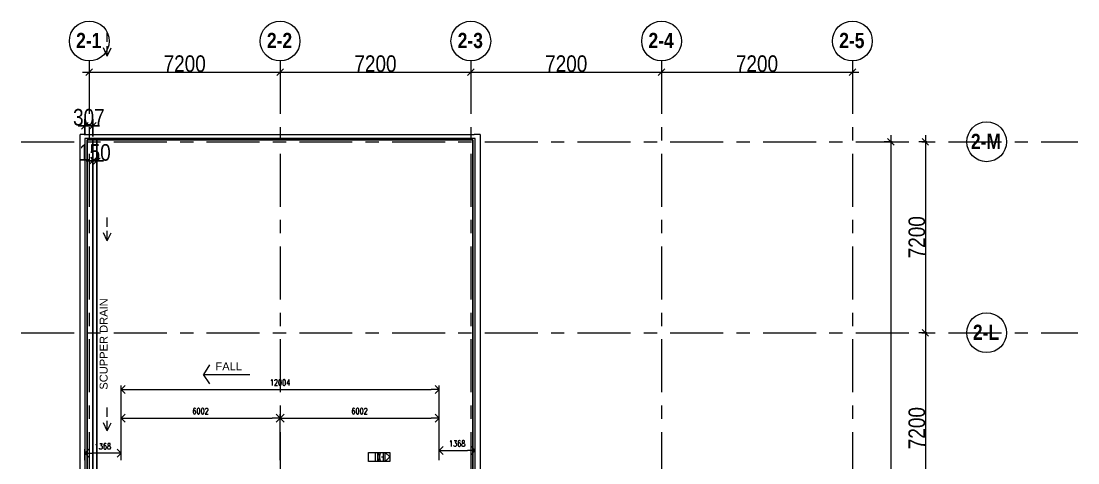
# Model space of a CAD drawing. Header units: millimetres. Extents: x -177800 to -26107, y -132450 to -18386.
# Drawn here: x -65991 to -26107, y -50862 to -34201 of the extents above; entities that cross this region are included whole.
import ezdxf

# ---------------------------------------------------------------- set-up
doc = ezdxf.new("R2010")
doc.units = ezdxf.units.MM
doc.linetypes.add('IDA - Grid Line', pattern=[3500, 2000, -500, 500, -500])
doc.linetypes.add('IDA - Hidden 065', pattern=[537.5, 375, -162.5])
for name, color, linetype, lineweight in [('A-_ANOT----_A', 7, 'Continuous', 9), ('A-_ANOT----_A-2', 7, 'Continuous', 9), ('A-_ANOT----_D', 7, 'Continuous', 9), ('S-_ANOTGRID_E', 7, 'Continuous', 9)]:
    doc.layers.add(name, color=color, linetype=linetype, lineweight=lineweight)
for name, color, linetype, lineweight, true_color in [('A-_DETA----_E-4', 6, 'IDA - Hidden 065', 9, 0xff00ff), ('A-_DETA----_ED-1', 1, 'Continuous', 9, 0xff0000), ('A-_FURT----_E-1', 1, 'Continuous', 9, 0xff0000), ('A-_WALL----_E', 6, 'Continuous', 9, 0xff00ff), ('E-_LIGT----_E', 1, 'Continuous', 9, 0xff0000), ('S-_ANOTGRID_E-1', 9, 'IDA - Grid Line', 9, 0x808080)]:
    doc.layers.add(name, color=color, linetype=linetype, lineweight=lineweight, true_color=true_color)
doc.layers.add('M-_DWAT FHP', color=1, linetype='Continuous')
doc.styles.add('Arial Narrow', font='ARIALN.TTF', dxfattribs={"height": 625})
doc.styles.add('Arial Narrow_B', font='ARIALNB.TTF', dxfattribs={"height": 575})
doc.styles.add('Arial_3', font='arial.ttf', dxfattribs={"width": 0.8, "height": 5})
doc.styles.add('TW_Romans', font='romans.shx', dxfattribs={"width": 0.8})
doc.dimstyles.new('IDA_-_Arial_-_2_5mm_-_Black_-_Diagonal', dxfattribs={"dimscale": 304.8, "dimtxt": 639.644359, "dimasz": 0.82021, "dimexe": 0.82021, "dimexo": 0.410105, "dimgap": 0, "dimtad": 1, "dimdec": 0, "dimzin": 0, "dimdsep": 46, "dimtxsty": 'Arial Narrow', "dimblk1": 'OBLIQUE', "dimblk2": 'OBLIQUE', "dimsah": 1, "dimcen": 0.09, "dimdle": 0.82021, "dimadec": 6, "dimazin": 0, "dimtfac": 1, "dimtdec": 4, "dimtix": 1, "dimtmove": 0, "dimatfit": 3, "dimfxl": 1, "dimtvp": 1, "dimtolj": 1, "dimtzin": 0, "dimarcsym": 2})

# ---------------------------------------------------------------- blocks, each defined once
blk = doc.blocks.new('IDA - Exit Sign - IDA - Exit Sign - Left Side-3528542-BLK 2 LOWER ROOF PLAN')
at = {"layer": 'A-_DETA----_ED-1'}
for p, q in [((-164, -365), (-164, -683)), ((-84, -365), (-164, -365)), ((-49, -363), (14, -688)), ((14, -363), (-49, -688)), ((55, -363), (55, -688)), ((185, -365), (85, -365)), ((135, -365), (135, -688)), ((-84, -525), (-164, -525)), ((-164, -683), (-84, -683))]:
    blk.add_line(p, q, dxfattribs=at)
at = {"layer": 'E-_LIGT----_E'}
for p, q in [((-400, -525), (-225, -350)), ((-400, -700), (-400, -350)), ((-400, -350), (400, -350)), ((-225, -350), (-225, -700)), ((400, -350), (400, -700)), ((-225, -700), (-400, -525)), ((400, -700), (-400, -700))]:
    blk.add_line(p, q, dxfattribs=at)
blk = doc.blocks.new('_Oblique')
at = {"color": 0, "linetype": 'ByBlock', "lineweight": -2}
blk.add_line((-0.5, -0.5), (0.5, 0.5), dxfattribs=at)
blk = doc.blocks.new('_Open90')
at = {"color": 0, "linetype": 'ByBlock', "lineweight": -2}
for p, q in [((0, 0), (-1, 0)), ((-0.5, 0.5), (0, 0)), ((0, 0), (-0.5, -0.5))]:
    blk.add_line(p, q, dxfattribs=at)
blk = doc.blocks.new('*D232')
at = {"layer": 'A-_ANOT----_D', "color": 0, "lineweight": -2, "transparency": 16777216}
for p, q in [((-63588, -38148), (-63838, -38148)), ((-63588, -38502), (-63588, -37898)), ((-63588, -38148), (-63282, -38148)), ((-63282, -38546), (-63282, -37898)), ((-63282, -38148), (-63032, -38148))]:
    blk.add_line(p, q, dxfattribs=at)
at = {"layer": 'Defpoints', "color": 0, "transparency": 16777216}
for p in [(-63282, -38148), (-63588, -38627), (-63282, -38671)]:
    blk.add_point(p, dxfattribs=at)
at = {"layer": 'A-_ANOT----_D', "color": 0, "lineweight": -2, "transparency": 16777216, "xscale": 250, "yscale": 250, "zscale": 250}
blk.add_blockref('_Oblique', (-63588, -38148), dxfattribs=at)
at = {"layer": 'A-_ANOT----_D', "color": 0, "lineweight": -2, "transparency": 16777216, "xscale": 250, "yscale": 250, "zscale": 250, "rotation": 180}
blk.add_blockref('_Oblique', (-63282, -38148), dxfattribs=at)
at = {"layer": 'A-_ANOT----_D', "color": 0, "transparency": 16777216, "insert": (-63435, -37829), "char_height": 625, "attachment_point": 5, "style": 'Arial Narrow'}
blk.add_mtext('\\A1;307', dxfattribs=at)
blk = doc.blocks.new('*D233')
at = {"layer": 'A-_ANOT----_D', "color": 0, "lineweight": -2, "transparency": 16777216}
for p, q in [((-63282, -38796), (-63282, -39726)), ((-63132, -38796), (-63132, -39726)), ((-63282, -39476), (-63532, -39476)), ((-63282, -39476), (-63132, -39476)), ((-63132, -39476), (-62882, -39476))]:
    blk.add_line(p, q, dxfattribs=at)
at = {"layer": 'Defpoints', "color": 0, "transparency": 16777216}
for p in [(-63282, -38671), (-63132, -38671), (-63132, -39476)]:
    blk.add_point(p, dxfattribs=at)
at = {"layer": 'A-_ANOT----_D', "color": 0, "lineweight": -2, "transparency": 16777216, "xscale": 250, "yscale": 250, "zscale": 250}
blk.add_blockref('_Oblique', (-63282, -39476), dxfattribs=at)
at = {"layer": 'A-_ANOT----_D', "color": 0, "lineweight": -2, "transparency": 16777216, "xscale": 250, "yscale": 250, "zscale": 250, "rotation": 180}
blk.add_blockref('_Oblique', (-63132, -39476), dxfattribs=at)
at = {"layer": 'A-_ANOT----_D', "color": 0, "transparency": 16777216, "insert": (-63207, -39157), "char_height": 625, "attachment_point": 5, "style": 'Arial Narrow'}
blk.add_mtext('\\A1;150', dxfattribs=at)

msp = doc.modelspace()

# ---------------------------------------------------------------- linework, layer by layer
at = {"color": 5}
for p, q in [((-63131.7, -38670.9), (-63281.7, -38670.9)), ((-63281.7, -38670.9), (-63281.7, -118020.9)), ((-63131.7, -118020.9), (-63131.7, -38670.9))]:
    msp.add_line(p, q, dxfattribs=at)
at = {"layer": 'A-_ANOT----_A-2'}
for p, q in [((-58875.5, -47170.6), (-59111.3, -47524.2)), ((-59111.3, -47524.2), (-57361.3, -47524.2)), ((-58873.6, -47876.5), (-59111.3, -47524.2))]:
    msp.add_line(p, q, dxfattribs=at)
at = {"layer": 'A-_ANOT----_D'}
for p, q in [((-63668.5, -36127.6), (-55968.5, -36127.6)), ((-63418.5, -36075.9), (-63418.5, -36377.6)), ((-56468.5, -36127.6), (-48768.5, -36127.6)), ((-56218.5, -36075.9), (-56218.5, -36377.6)), ((-56218.5, -36075.9), (-56218.5, -36377.6)), ((-49268.5, -36127.6), (-41568.5, -36127.6)), ((-49018.5, -36075.9), (-49018.5, -36377.6)), ((-49018.5, -36075.9), (-49018.5, -36377.6)), ((-42068.5, -36127.6), (-34368.5, -36127.6)), ((-41818.5, -36075.9), (-41818.5, -36377.6)), ((-41818.5, -36075.9), (-41818.5, -36377.6)), ((-34618.5, -36075.9), (-34618.5, -36377.6)), ((-33163.9, -38502.4), (-33163.9, -118202.4)), ((-31863.9, -38502.4), (-31863.9, -46202.4)), ((-33112.1, -38752.4), (-33413.9, -38752.4)), ((-31812.1, -38752.4), (-32113.9, -38752.4)), ((-31863.9, -45702.4), (-31863.9, -53402.4)), ((-31812.1, -45952.4), (-32113.9, -45952.4)), ((-31812.1, -45952.4), (-32113.9, -45952.4))]:
    msp.add_line(p, q, dxfattribs=at)
at = {"layer": 'A-_DETA----_E-4'}
for p, q in [((-62739.5, -35518.3), (-62739.5, -34638.3)), ((-62739.5, -35518.3), (-62883.1, -35210.1)), ((-62739.5, -35518.3), (-62595.8, -35210.1)), ((-62739.5, -42490.6), (-62739.5, -41610.6)), ((-62739.5, -42490.6), (-62883.1, -42182.4)), ((-62739.5, -42490.6), (-62595.8, -42182.4)), ((-62739.5, -49657.6), (-62739.5, -48777.6)), ((-62739.5, -49657.6), (-62883.1, -49349.4)), ((-62739.5, -49657.6), (-62595.8, -49349.4))]:
    msp.add_line(p, q, dxfattribs=at)
at = {"layer": 'A-_WALL----_E'}
for p, q in [((-63768.5, -118227.4), (-63768.5, -38477.4)), ((-63543.5, -38477.4), (-63768.5, -38477.4)), ((-63588.5, -38627.4), (-63588.5, -118077.4)), ((-48848.5, -38627.4), (-63588.5, -38627.4)), ((-63543.5, -38477.4), (-48893.5, -38477.4)), ((-48668.5, -38477.4), (-48893.5, -38477.4)), ((-48848.5, -57202.4), (-48848.5, -38627.4)), ((-48668.5, -38477.4), (-48668.5, -57052.4))]:
    msp.add_line(p, q, dxfattribs=at)
at = {"layer": 'M-_DWAT FHP'}
for p, q in [((-63493.5, -118027.4), (-63493.5, -38677.4)), ((-63493.5, -38677.4), (-48943.5, -38677.4)), ((-48943.5, -38677.4), (-48943.5, -57202.4))]:
    msp.add_line(p, q, dxfattribs=at)
at = {"layer": 'M-_DWAT FHP', "color": 8, "lineweight": 13}
for p, q in [((-62220.5, -50757.3), (-62220.5, -47944.9)), ((-61920.5, -48094.9), (-50516.5, -48094.9)), ((-50216.5, -50757.3), (-50216.5, -47944.9)), ((-62220.5, -50757.3), (-62220.5, -49021.6)), ((-56218.5, -50757.3), (-56218.5, -49021.6)), ((-50216.5, -50757.3), (-50216.5, -49021.6)), ((-61920.5, -49171.6), (-56518.5, -49171.6)), ((-55918.5, -49171.6), (-50516.5, -49171.6)), ((-50216.5, -50757.3), (-50216.5, -50244)), ((-48848.5, -50757.3), (-48848.5, -50244)), ((-63588.5, -50757.3), (-63588.5, -50350.4)), ((-62520.5, -50500.4), (-63288.5, -50500.4)), ((-62220.5, -50757.3), (-62220.5, -50350.4)), ((-49916.5, -50394), (-49148.5, -50394))]:
    msp.add_line(p, q, dxfattribs=at)
at = {"layer": 'S-_ANOTGRID_E'}
for centre in [(-63418.5, -34951.2), (-56218.5, -34951.2), (-49018.5, -34951.2), (-41818.5, -34951.2), (-34618.5, -34951.2), (-29549.9, -38752.4), (-29549.9, -45952.4)]:
    msp.add_circle(centre, 750, dxfattribs=at)
at = {"layer": 'S-_ANOTGRID_E-1'}
for p, q in [((-63418.5, -35701.2), (-63418.5, -122559.3)), ((-56218.5, -35701.2), (-56218.5, -122559.3)), ((-49018.5, -35701.2), (-49018.5, -122559.3)), ((-41818.5, -35701.2), (-41818.5, -122559.3)), ((-34618.5, -35701.2), (-34618.5, -122559.3)), ((-65990.6, -38752.4), (-26107.5, -38752.4)), ((-65990.6, -45952.4), (-26107.5, -45952.4))]:
    msp.add_line(p, q, dxfattribs=at)

# ---------------------------------------------------------------- block references
at = {"layer": 'A-_ANOT----_D', "xscale": 250, "yscale": 250, "zscale": 250}
for p, rotation in [((-63418.5, -36127.6), 180), ((-56218.5, -36127.6), 180), ((-49018.5, -36127.6), 180), ((-41818.5, -36127.6), 180), ((-33163.9, -38752.4), 90), ((-31863.9, -38752.4), 90), ((-31863.9, -45952.4), 270), ((-31863.9, -45952.4), 90)]:
    msp.add_blockref('_Oblique', p, dxfattribs=dict(at, rotation=rotation))
for p in [(-56218.5, -36127.6), (-49018.5, -36127.6), (-41818.5, -36127.6), (-34618.5, -36127.6)]:
    msp.add_blockref('_Oblique', p, dxfattribs=at)
at = {"layer": 'A-_FURT----_E-1', "rotation": 180}
msp.add_blockref('IDA - Exit Sign - IDA - Exit Sign - Left Side-3528542-BLK 2 LOWER ROOF PLAN', (-52478.6, -51165.8), dxfattribs=at)
at = {"layer": 'M-_DWAT FHP', "color": 8, "lineweight": 13, "xscale": 300, "yscale": 300, "zscale": 300, "rotation": 180}
for p in [(-62220.5, -48094.9), (-62220.5, -49171.6), (-56218.5, -49171.6), (-50216.5, -50394), (-63588.5, -50500.4)]:
    msp.add_blockref('_Open90', p, dxfattribs=at)
at = {"layer": 'M-_DWAT FHP', "color": 8, "lineweight": 13, "xscale": 300, "yscale": 300, "zscale": 300}
for p in [(-50216.5, -48094.9), (-56218.5, -49171.6), (-50216.5, -49171.6), (-48848.5, -50394), (-62220.5, -50500.4)]:
    msp.add_blockref('_Open90', p, dxfattribs=at)

# ---------------------------------------------------------------- texts
at = {"layer": 'A-_ANOT----_A', "style": 'Arial_3'}
msp.add_text('SCUPPER DRAIN', height=300, rotation=90, dxfattribs=at).set_placement((-62727.3, -48102))
msp.add_text('FALL', height=300, dxfattribs=at).set_placement((-58656.7, -47372.9))
at = {"layer": 'A-_ANOT----_D', "char_height": 625, "width": 1900.658, "attachment_point": 5, "style": 'Arial Narrow'}
for insert in [(-59818.5, -35808.5), (-52618.5, -35808.5), (-45418.5, -35808.5), (-38218.5, -35808.5)]:
    msp.add_mtext('\\A1;7200', dxfattribs=dict(at, insert=insert))
at = {"layer": 'A-_ANOT----_D', "char_height": 625, "width": 1900.658, "attachment_point": 5, "rotation": 90, "style": 'Arial Narrow'}
for insert in [(-32183, -42352.4), (-32183, -49552.4)]:
    msp.add_mtext('\\A1;7200', dxfattribs=dict(at, insert=insert))
at = {"layer": 'M-_DWAT FHP', "char_height": 225, "attachment_point": 5, "style": 'TW_Romans'}
for s, insert in [('12004', (-56218.5, -47832.4)), ('6002', (-59219.5, -48909.1)), ('6002', (-53217.5, -48909.1)), ('1368', (-62904.5, -50237.9)), ('1368', (-49532.5, -50131.5))]:
    msp.add_mtext(s, dxfattribs=dict(at, insert=insert))
at = {"layer": 'S-_ANOTGRID_E', "style": 'Arial Narrow_B'}
for s, p in [('2-1', (-63914.7, -35217.7)), ('2-2', (-56714.7, -35217.7)), ('2-3', (-49514.7, -35217.7)), ('2-4', (-42314.7, -35217.7)), ('2-5', (-35114.7, -35217.7)), ('2-M', (-30144.1, -39025)), ('2-L', (-30069.1, -46225))]:
    msp.add_text(s, height=575, dxfattribs=at).set_placement(p)

# ---------------------------------------------------------------- dimensions: what is measured, and where the dimension line sits
at = {"layer": 'A-_ANOT----_D'}
for base, p1, p2, picture, middle in [((-63281.7, -38147.9), (-63588.5, -38627.4), (-63281.7, -38670.9), '*D232', (-63435.1, -37828.8)), ((-63131.7, -39475.9), (-63281.7, -38670.9), (-63131.7, -38670.9), '*D233', (-63206.7, -39156.8))]:
    dim = msp.add_linear_dim(base=base, p1=p1, p2=p2, dimstyle='IDA_-_Arial_-_2_5mm_-_Black_-_Diagonal', override={"dimpost": '<>', "dimfxl": 7200}, dxfattribs=at)
    dim.commit()
    dim.dimension.update_dxf_attribs({"geometry": picture, "text_midpoint": middle})

doc.saveas('drawing.dxf')
